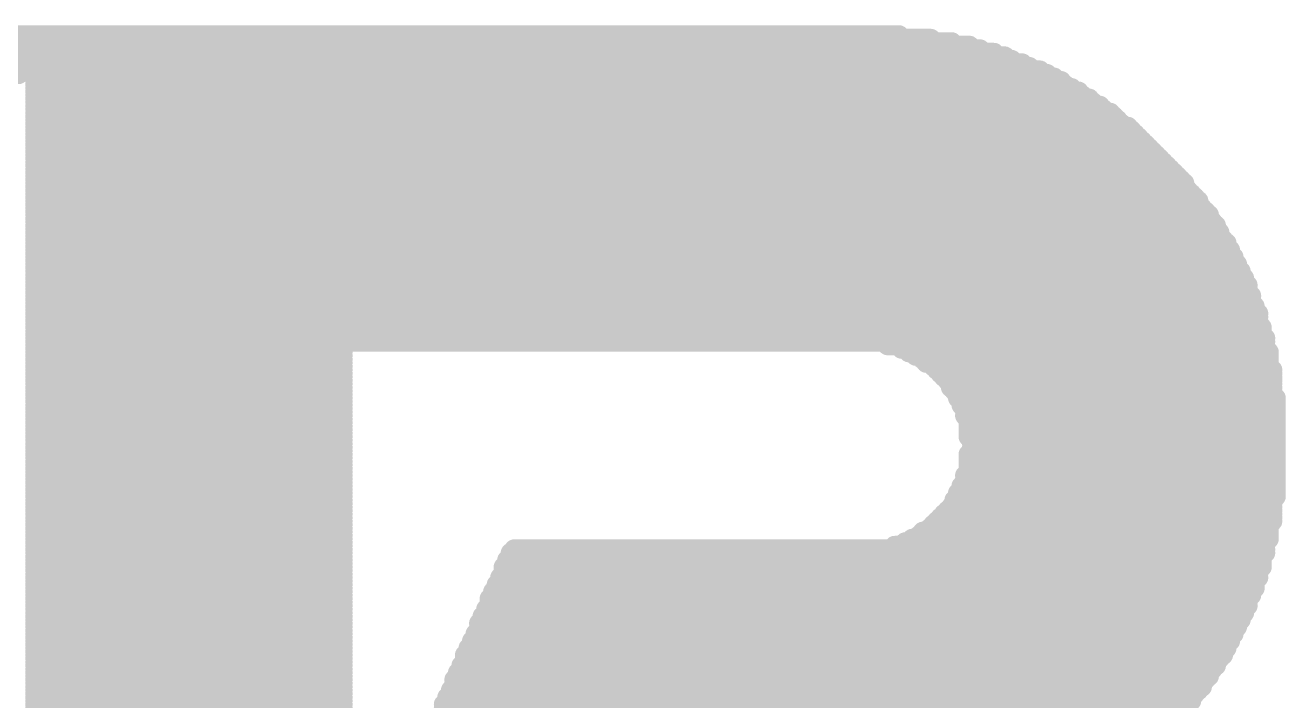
# Model space of a CAD drawing. Extents: x 97 to 206, y 100 to 175.
# Drawn here: x 154.972 to 158.097, y 149.697 to 151.372 of the extents above; entities that cross this region are included whole.
import ezdxf

# ---------------------------------------------------------------- set-up
doc = ezdxf.new("R2010")
doc.units = 0
doc.layers.get('0').update_dxf_attribs({"linetype": 'CONTINUOUS'})
doc.layers.add('SILK-TOP_PHO', color=9, linetype='CONTINUOUS')

# ---------------------------------------------------------------- blocks, each defined once
blk = doc.blocks.new('ROUND_117')
at = {"const_width": 0.02502}
blk.add_lwpolyline([(-0.01251, 0, 1), (0.01251, 0, 1)], format="xyb", close=True, dxfattribs=at)

msp = doc.modelspace()

# ---------------------------------------------------------------- linework, layer by layer
at = {"layer": 'SILK-TOP_PHO', "const_width": 0.050038}
for points in [[(153.600404, 151.338534), (157.216856, 151.338534)], [(153.705052, 151.347424), (157.138116, 151.347424)], [(153.443178, 151.312372), (154.981656, 151.312372)], [(153.486866, 151.321262), (154.981656, 151.321262)], [(153.53919, 151.329898), (157.26918, 151.329898)], [(154.997404, 151.321262), (157.312868, 151.321262)], [(154.997404, 151.312372), (157.33903, 151.312372)], [(153.312114, 151.277574), (154.96413, 151.277574)], [(153.338276, 151.28621), (154.972766, 151.28621)], [(153.373328, 151.294846), (154.972766, 151.294846)], [(153.408126, 151.303736), (154.972766, 151.303736)], [(154.997404, 151.303736), (157.373828, 151.303736)], [(154.997404, 151.294846), (157.400244, 151.294846)], [(154.997404, 151.28621), (157.417516, 151.28621)], [(154.997404, 151.277574), (157.443678, 151.277574)], [(153.233628, 151.251412), (154.955494, 151.251412)], [(153.251154, 151.260048), (154.955494, 151.260048)], [(153.277316, 151.268684), (154.96413, 151.268684)], [(154.997404, 151.268684), (157.461204, 151.268684)], [(154.997404, 151.260048), (157.487366, 151.260048)], [(154.997404, 151.251412), (157.504892, 151.251412)], [(154.997404, 151.242522), (157.522418, 151.242522)], [(154.997404, 151.233886), (157.539944, 151.233886)], [(154.997404, 151.224996), (157.54858, 151.224996)], [(154.997404, 151.21636), (157.566106, 151.21636)], [(154.997404, 151.207724), (157.583378, 151.207724)], [(154.997404, 151.198834), (157.592268, 151.198834)], [(154.997404, 151.190198), (157.609794, 151.190198)], [(154.997404, 151.181562), (157.61843, 151.181562)], [(154.997404, 151.172672), (157.635956, 151.172672)], [(154.997404, 151.164036), (157.644592, 151.164036)], [(154.997404, 151.155146), (157.662118, 151.155146)], [(154.997404, 151.14651), (157.670754, 151.14651)], [(154.997404, 151.137874), (157.679644, 151.137874)], [(154.997404, 151.128984), (157.68828, 151.128984)], [(154.997404, 151.120348), (157.705806, 151.120348)], [(154.997404, 151.111712), (157.714442, 151.111712)], [(154.997404, 151.102822), (157.723078, 151.102822)], [(154.997404, 151.094186), (157.731968, 151.094186)], [(154.997404, 151.085296), (157.740604, 151.085296)], [(154.997404, 151.07666), (157.749494, 151.07666)], [(154.997404, 151.068024), (157.75813, 151.068024)], [(154.997404, 151.059134), (157.766766, 151.059134)], [(154.997404, 151.050498), (157.775656, 151.050498)], [(154.997404, 151.041862), (157.784292, 151.041862)], [(154.997404, 151.032972), (157.792928, 151.032972)], [(154.997404, 151.024336), (157.801818, 151.024336)], [(154.997404, 151.015446), (157.810454, 151.015446)], [(154.997404, 151.00681), (157.819344, 151.00681)], [(154.997404, 150.998174), (157.82798, 150.998174)], [(154.997404, 150.989284), (157.836616, 150.989284)], [(154.997404, 150.980648), (157.845506, 150.980648)], [(154.997404, 150.972012), (157.845506, 150.972012)], [(154.997404, 150.963122), (157.854142, 150.963122)], [(154.997404, 150.954486), (157.862778, 150.954486)], [(154.997404, 150.945596), (157.871668, 150.945596)], [(154.997404, 150.93696), (157.880304, 150.93696)], [(154.997404, 150.928324), (157.880304, 150.928324)], [(154.997404, 150.919434), (157.889194, 150.919434)], [(154.997404, 150.910798), (157.89783, 150.910798)], [(154.997404, 150.902162), (157.906466, 150.902162)], [(154.997404, 150.893272), (157.906466, 150.893272)], [(154.997404, 150.884636), (157.915356, 150.884636)], [(154.997404, 150.875746), (157.923992, 150.875746)], [(154.997404, 150.86711), (157.923992, 150.86711)], [(154.997404, 150.858474), (157.932628, 150.858474)], [(154.997404, 150.849584), (157.932628, 150.849584)], [(154.997404, 150.840948), (157.941518, 150.840948)], [(154.997404, 150.832312), (157.950154, 150.832312)], [(154.997404, 150.823422), (157.950154, 150.823422)], [(154.997404, 150.814786), (157.959044, 150.814786)], [(154.997404, 150.805896), (157.959044, 150.805896)], [(154.997404, 150.79726), (157.96768, 150.79726)], [(154.997404, 150.788624), (157.96768, 150.788624)], [(154.997404, 150.779734), (157.976316, 150.779734)], [(154.997404, 150.771098), (157.976316, 150.771098)], [(154.997404, 150.762462), (157.985206, 150.762462)], [(154.997404, 150.753572), (157.985206, 150.753572)], [(154.997404, 150.744936), (157.993842, 150.744936)], [(154.997404, 150.736046), (157.993842, 150.736046)], [(154.997404, 150.72741), (158.002478, 150.72741)], [(154.997404, 150.718774), (158.002478, 150.718774)], [(154.997404, 150.709884), (158.002478, 150.709884)], [(154.997404, 150.701248), (158.011368, 150.701248)], [(154.997404, 150.692612), (158.011368, 150.692612)], [(154.997404, 150.683722), (158.011368, 150.683722)], [(154.997404, 150.675086), (158.020004, 150.675086)], [(154.997404, 150.666196), (158.020004, 150.666196)], [(154.997404, 150.65756), (158.028894, 150.65756)], [(154.997404, 150.648924), (158.028894, 150.648924)], [(154.997404, 150.640034), (158.028894, 150.640034)], [(154.997404, 150.631398), (158.028894, 150.631398)], [(154.997404, 150.622762), (158.03753, 150.622762)], [(154.997404, 150.613872), (158.03753, 150.613872)], [(154.997404, 150.605236), (158.03753, 150.605236)], [(154.997404, 150.596346), (158.046166, 150.596346)], [(154.997404, 150.58771), (158.046166, 150.58771)], [(154.997404, 150.579074), (155.758642, 150.579074)], [(154.997404, 150.570184), (155.758642, 150.570184)], [(154.997404, 150.561548), (155.758642, 150.561548)], [(157.110176, 150.579074), (158.046166, 150.579074)], [(157.145228, 150.570184), (158.046166, 150.570184)], [(157.162754, 150.561548), (158.055056, 150.561548)], [(154.997404, 150.552912), (155.758642, 150.552912)], [(154.997404, 150.544022), (155.758642, 150.544022)], [(154.997404, 150.535386), (155.758642, 150.535386)], [(154.997404, 150.526496), (155.758642, 150.526496)], [(157.180026, 150.552912), (158.055056, 150.552912)], [(157.197552, 150.544022), (158.055056, 150.544022)], [(157.206188, 150.535386), (158.055056, 150.535386)], [(157.223714, 150.526496), (158.055056, 150.526496)], [(154.997404, 150.51786), (155.758642, 150.51786)], [(154.997404, 150.509224), (155.758642, 150.509224)], [(154.997404, 150.500334), (155.758642, 150.500334)], [(154.997404, 150.491698), (155.758642, 150.491698)], [(157.232604, 150.51786), (158.063692, 150.51786)], [(157.24124, 150.509224), (158.063692, 150.509224)], [(157.249876, 150.500334), (158.063692, 150.500334)], [(157.258766, 150.491698), (158.063692, 150.491698)], [(154.997404, 150.483062), (155.758642, 150.483062)], [(154.997404, 150.474172), (155.758642, 150.474172)], [(154.997404, 150.465536), (155.758642, 150.465536)], [(157.267402, 150.483062), (158.063692, 150.483062)], [(157.267402, 150.474172), (158.063692, 150.474172)], [(157.276038, 150.465536), (158.063692, 150.465536)], [(154.997404, 150.456646), (155.758642, 150.456646)], [(154.997404, 150.44801), (155.758642, 150.44801)], [(154.997404, 150.439374), (155.758642, 150.439374)], [(154.997404, 150.430484), (155.758642, 150.430484)], [(157.284928, 150.456646), (158.063692, 150.456646)], [(157.284928, 150.44801), (158.072328, 150.44801)], [(157.293564, 150.439374), (158.072328, 150.439374)], [(157.293564, 150.430484), (158.072328, 150.430484)], [(154.997404, 150.421848), (155.758642, 150.421848)], [(154.997404, 150.413212), (155.758642, 150.413212)], [(154.997404, 150.404322), (155.758642, 150.404322)], [(157.302454, 150.421848), (158.072328, 150.421848)], [(157.302454, 150.413212), (158.072328, 150.413212)], [(157.302454, 150.404322), (158.072328, 150.404322)], [(154.997404, 150.395686), (155.758642, 150.395686)], [(154.997404, 150.386796), (155.758642, 150.386796)], [(154.997404, 150.37816), (155.758642, 150.37816)], [(154.997404, 150.369524), (155.758642, 150.369524)], [(157.31109, 150.395686), (158.072328, 150.395686)], [(157.31109, 150.386796), (158.072328, 150.386796)], [(157.31109, 150.37816), (158.072328, 150.37816)], [(157.31109, 150.369524), (158.072328, 150.369524)], [(154.997404, 150.360634), (155.758642, 150.360634)], [(154.997404, 150.351998), (155.758642, 150.351998)], [(154.997404, 150.343362), (155.758642, 150.343362)], [(157.31109, 150.360634), (158.072328, 150.360634)], [(157.31109, 150.351998), (158.072328, 150.351998)], [(157.319726, 150.343362), (158.072328, 150.343362)], [(154.997404, 150.334472), (155.758642, 150.334472)], [(154.997404, 150.325836), (155.758642, 150.325836)], [(154.997404, 150.316946), (155.758642, 150.316946)], [(154.997404, 150.30831), (155.758642, 150.30831)], [(157.31109, 150.30831), (158.072328, 150.30831)], [(157.319726, 150.334472), (158.072328, 150.334472)], [(157.319726, 150.325836), (158.072328, 150.325836)], [(157.319726, 150.316946), (158.072328, 150.316946)], [(154.997404, 150.299674), (155.758642, 150.299674)], [(154.997404, 150.290784), (155.758642, 150.290784)], [(154.997404, 150.282148), (155.758642, 150.282148)], [(154.997404, 150.273512), (155.758642, 150.273512)], [(157.31109, 150.299674), (158.072328, 150.299674)], [(157.31109, 150.290784), (158.072328, 150.290784)], [(157.31109, 150.282148), (158.072328, 150.282148)], [(157.31109, 150.273512), (158.072328, 150.273512)], [(154.997404, 150.264622), (155.758642, 150.264622)], [(154.997404, 150.255986), (155.758642, 150.255986)], [(154.997404, 150.247096), (155.758642, 150.247096)], [(157.302454, 150.255986), (158.072328, 150.255986)], [(157.302454, 150.247096), (158.072328, 150.247096)], [(157.31109, 150.264622), (158.072328, 150.264622)], [(154.997404, 150.23846), (155.758642, 150.23846)], [(154.997404, 150.229824), (155.758642, 150.229824)], [(154.997404, 150.220934), (155.758642, 150.220934)], [(154.997404, 150.212298), (155.758642, 150.212298)], [(157.284928, 150.212298), (158.072328, 150.212298)], [(157.293564, 150.229824), (158.072328, 150.229824)], [(157.293564, 150.220934), (158.072328, 150.220934)], [(157.302454, 150.23846), (158.072328, 150.23846)], [(154.997404, 150.203662), (155.758642, 150.203662)], [(154.997404, 150.194772), (155.758642, 150.194772)], [(154.997404, 150.186136), (155.758642, 150.186136)], [(157.276038, 150.194772), (158.063692, 150.194772)], [(157.276038, 150.186136), (158.063692, 150.186136)], [(157.284928, 150.203662), (158.072328, 150.203662)], [(154.997404, 150.177246), (155.758642, 150.177246)], [(154.997404, 150.16861), (155.758642, 150.16861)], [(154.997404, 150.159974), (155.758642, 150.159974)], [(154.997404, 150.151084), (155.758642, 150.151084)], [(157.24124, 150.151084), (158.063692, 150.151084)], [(157.249876, 150.159974), (158.063692, 150.159974)], [(157.258766, 150.16861), (158.063692, 150.16861)], [(157.267402, 150.177246), (158.063692, 150.177246)], [(154.997404, 150.142448), (155.758642, 150.142448)], [(154.997404, 150.133812), (155.758642, 150.133812)], [(154.997404, 150.124922), (155.758642, 150.124922)], [(157.215078, 150.124922), (158.055056, 150.124922)], [(157.223714, 150.133812), (158.055056, 150.133812)], [(157.232604, 150.142448), (158.063692, 150.142448)], [(154.997404, 150.116286), (155.758642, 150.116286)], [(154.997404, 150.107396), (155.758642, 150.107396)], [(154.997404, 150.09876), (155.758642, 150.09876)], [(154.997404, 150.090124), (155.758642, 150.090124)], [(157.153864, 150.090124), (158.046166, 150.090124)], [(157.17139, 150.09876), (158.055056, 150.09876)], [(157.188916, 150.107396), (158.055056, 150.107396)], [(157.197552, 150.116286), (158.055056, 150.116286)], [(154.997404, 150.081234), (155.758642, 150.081234)], [(154.997404, 150.072598), (155.758642, 150.072598)], [(154.997404, 150.063962), (155.758642, 150.063962)], [(154.997404, 150.055072), (155.758642, 150.055072)], [(156.175964, 150.063962), (158.046166, 150.063962)], [(156.175964, 150.055072), (158.03753, 150.055072)], [(156.184854, 150.072598), (158.046166, 150.072598)], [(157.127702, 150.081234), (158.046166, 150.081234)], [(154.997404, 150.046436), (155.758642, 150.046436)], [(154.997404, 150.037546), (155.758642, 150.037546)], [(154.997404, 150.02891), (155.758642, 150.02891)], [(156.158438, 150.02891), (158.03753, 150.02891)], [(156.167328, 150.046436), (158.03753, 150.046436)], [(156.167328, 150.037546), (158.03753, 150.037546)], [(154.997404, 150.020274), (155.758642, 150.020274)], [(154.997404, 150.011384), (155.758642, 150.011384)], [(154.997404, 150.002748), (155.758642, 150.002748)], [(154.997404, 149.994112), (155.758642, 149.994112)], [(156.149802, 150.002748), (158.028894, 150.002748)], [(156.149802, 149.994112), (158.020004, 149.994112)], [(156.158438, 150.020274), (158.028894, 150.020274)], [(156.158438, 150.011384), (158.028894, 150.011384)], [(154.997404, 149.985222), (155.758642, 149.985222)], [(154.997404, 149.976586), (155.758642, 149.976586)], [(154.997404, 149.967696), (155.758642, 149.967696)], [(156.132276, 149.967696), (158.011368, 149.967696)], [(156.141166, 149.985222), (158.020004, 149.985222)], [(156.141166, 149.976586), (158.020004, 149.976586)], [(154.997404, 149.95906), (155.758642, 149.95906)], [(154.997404, 149.950424), (155.758642, 149.950424)], [(154.997404, 149.941534), (155.758642, 149.941534)], [(154.997404, 149.932898), (155.758642, 149.932898)], [(156.12364, 149.950424), (158.002478, 149.950424)], [(156.12364, 149.941534), (158.002478, 149.941534)], [(156.12364, 149.932898), (158.002478, 149.932898)], [(156.132276, 149.95906), (158.011368, 149.95906)], [(154.997404, 149.924262), (155.758642, 149.924262)], [(154.997404, 149.915372), (155.758642, 149.915372)], [(154.997404, 149.906736), (155.758642, 149.906736)], [(154.997404, 149.897846), (155.758642, 149.897846)], [(156.106114, 149.906736), (157.985206, 149.906736)], [(156.106114, 149.897846), (157.985206, 149.897846)], [(156.115004, 149.924262), (157.993842, 149.924262)], [(156.115004, 149.915372), (157.993842, 149.915372)], [(154.997404, 149.88921), (155.758642, 149.88921)], [(154.997404, 149.880574), (155.758642, 149.880574)], [(154.997404, 149.871684), (155.758642, 149.871684)], [(156.097478, 149.88921), (157.976316, 149.88921)], [(156.097478, 149.880574), (157.976316, 149.880574)], [(156.097478, 149.871684), (157.96768, 149.871684)], [(154.997404, 149.863048), (155.758642, 149.863048)], [(154.997404, 149.854412), (155.758642, 149.854412)], [(154.997404, 149.845522), (155.758642, 149.845522)], [(154.997404, 149.836886), (155.758642, 149.836886)], [(156.079952, 149.845522), (157.959044, 149.845522)], [(156.079952, 149.836886), (157.950154, 149.836886)], [(156.088588, 149.863048), (157.96768, 149.863048)], [(156.088588, 149.854412), (157.959044, 149.854412)], [(154.997404, 149.827996), (155.758642, 149.827996)], [(154.997404, 149.81936), (155.758642, 149.81936)], [(154.997404, 149.810724), (155.758642, 149.810724)], [(156.062426, 149.810724), (157.941518, 149.810724)], [(156.071316, 149.827996), (157.950154, 149.827996)], [(156.071316, 149.81936), (157.941518, 149.81936)], [(154.997404, 149.801834), (155.758642, 149.801834)], [(154.997404, 149.793198), (155.758642, 149.793198)], [(154.997404, 149.784562), (155.758642, 149.784562)], [(154.997404, 149.775672), (155.758642, 149.775672)], [(156.05379, 149.784562), (157.923992, 149.784562)], [(156.05379, 149.775672), (157.915356, 149.775672)], [(156.062426, 149.801834), (157.932628, 149.801834)], [(156.062426, 149.793198), (157.923992, 149.793198)], [(154.997404, 149.767036), (155.758642, 149.767036)], [(154.997404, 149.758146), (155.758642, 149.758146)], [(154.997404, 149.74951), (155.758642, 149.74951)], [(156.036264, 149.74951), (157.89783, 149.74951)], [(156.045154, 149.767036), (157.906466, 149.767036)], [(156.045154, 149.758146), (157.906466, 149.758146)], [(154.997404, 149.740874), (155.758642, 149.740874)], [(154.997404, 149.731984), (155.758642, 149.731984)], [(154.997404, 149.723348), (155.758642, 149.723348)], [(154.997404, 149.714712), (155.758642, 149.714712)], [(156.027628, 149.723348), (157.880304, 149.723348)], [(156.027628, 149.714712), (157.871668, 149.714712)], [(156.036264, 149.740874), (157.889194, 149.740874)], [(156.036264, 149.731984), (157.889194, 149.731984)], [(154.997404, 149.705822), (155.758642, 149.705822)], [(154.997404, 149.697186), (155.758642, 149.697186)], [(154.997404, 149.688296), (155.758642, 149.688296)], [(154.997404, 149.67966), (155.758642, 149.67966)], [(156.010102, 149.688296), (157.854142, 149.688296)], [(156.010102, 149.67966), (157.845506, 149.67966)], [(156.018738, 149.705822), (157.862778, 149.705822)], [(156.018738, 149.697186), (157.862778, 149.697186)]]:
    msp.add_lwpolyline(points, dxfattribs=at)

# ---------------------------------------------------------------- block references
at = {"layer": 'SILK-TOP_PHO'}
for p in [(157.138116, 151.347424), (157.216856, 151.338534), (154.981656, 151.321262), (154.981656, 151.312372), (154.997404, 151.321262), (154.997404, 151.312372), (157.26918, 151.329898), (157.312868, 151.321262), (157.33903, 151.312372), (154.96413, 151.277574), (154.972766, 151.303736), (154.972766, 151.294846), (154.972766, 151.28621), (154.997404, 151.303736), (154.997404, 151.294846), (154.997404, 151.28621), (154.997404, 151.277574), (157.373828, 151.303736), (157.400244, 151.294846), (157.417516, 151.28621), (157.443678, 151.277574), (154.955494, 151.260048), (154.955494, 151.251412), (154.96413, 151.268684), (154.997404, 151.268684), (154.997404, 151.260048), (154.997404, 151.251412), (154.997404, 151.242522), (157.461204, 151.268684), (157.487366, 151.260048), (157.504892, 151.251412), (157.522418, 151.242522), (154.997404, 151.233886), (154.997404, 151.224996), (154.997404, 151.21636), (157.539944, 151.233886), (157.54858, 151.224996), (157.566106, 151.21636), (154.997404, 151.207724), (154.997404, 151.198834), (154.997404, 151.190198), (154.997404, 151.181562), (157.583378, 151.207724), (157.592268, 151.198834), (157.609794, 151.190198), (157.61843, 151.181562), (154.997404, 151.172672), (154.997404, 151.164036), (154.997404, 151.155146), (157.635956, 151.172672), (157.644592, 151.164036), (157.662118, 151.155146), (154.997404, 151.14651), (154.997404, 151.137874), (154.997404, 151.128984), (154.997404, 151.120348), (157.670754, 151.14651), (157.679644, 151.137874), (157.68828, 151.128984), (157.705806, 151.120348), (154.997404, 151.111712), (154.997404, 151.102822), (154.997404, 151.094186), (157.714442, 151.111712), (157.723078, 151.102822), (157.731968, 151.094186), (154.997404, 151.085296), (154.997404, 151.07666), (154.997404, 151.068024), (154.997404, 151.059134), (157.740604, 151.085296), (157.749494, 151.07666), (157.75813, 151.068024), (157.766766, 151.059134), (154.997404, 151.050498), (154.997404, 151.041862), (154.997404, 151.032972), (154.997404, 151.024336), (157.775656, 151.050498), (157.784292, 151.041862), (157.792928, 151.032972), (157.801818, 151.024336), (154.997404, 151.015446), (154.997404, 151.00681), (154.997404, 150.998174), (157.810454, 151.015446), (157.819344, 151.00681), (157.82798, 150.998174), (154.997404, 150.989284), (154.997404, 150.980648), (154.997404, 150.972012), (154.997404, 150.963122), (157.836616, 150.989284), (157.845506, 150.980648), (157.845506, 150.972012), (157.854142, 150.963122), (154.997404, 150.954486), (154.997404, 150.945596), (154.997404, 150.93696), (157.862778, 150.954486), (157.871668, 150.945596), (157.880304, 150.93696), (154.997404, 150.928324), (154.997404, 150.919434), (154.997404, 150.910798), (154.997404, 150.902162), (157.880304, 150.928324), (157.889194, 150.919434), (157.89783, 150.910798), (157.906466, 150.902162), (154.997404, 150.893272), (154.997404, 150.884636), (154.997404, 150.875746), (154.997404, 150.86711), (157.906466, 150.893272), (157.915356, 150.884636), (157.923992, 150.875746), (157.923992, 150.86711), (154.997404, 150.858474), (154.997404, 150.849584), (154.997404, 150.840948), (157.932628, 150.858474), (157.932628, 150.849584), (157.941518, 150.840948), (154.997404, 150.832312), (154.997404, 150.823422), (154.997404, 150.814786), (154.997404, 150.805896), (157.950154, 150.832312), (157.950154, 150.823422), (157.959044, 150.814786), (157.959044, 150.805896), (154.997404, 150.79726), (154.997404, 150.788624), (154.997404, 150.779734), (157.96768, 150.79726), (157.96768, 150.788624), (157.976316, 150.779734), (154.997404, 150.771098), (154.997404, 150.762462), (154.997404, 150.753572), (154.997404, 150.744936), (157.976316, 150.771098), (157.985206, 150.762462), (157.985206, 150.753572), (157.993842, 150.744936), (154.997404, 150.736046), (154.997404, 150.72741), (154.997404, 150.718774), (157.993842, 150.736046), (158.002478, 150.72741), (158.002478, 150.718774), (154.997404, 150.709884), (154.997404, 150.701248), (154.997404, 150.692612), (154.997404, 150.683722), (158.002478, 150.709884), (158.011368, 150.701248), (158.011368, 150.692612), (158.011368, 150.683722), (154.997404, 150.675086), (154.997404, 150.666196), (154.997404, 150.65756), (154.997404, 150.648924), (158.020004, 150.675086), (158.020004, 150.666196), (158.028894, 150.65756), (158.028894, 150.648924), (154.997404, 150.640034), (154.997404, 150.631398), (154.997404, 150.622762), (158.028894, 150.640034), (158.028894, 150.631398), (158.03753, 150.622762), (154.997404, 150.613872), (154.997404, 150.605236), (154.997404, 150.596346), (154.997404, 150.58771), (158.03753, 150.613872), (158.03753, 150.605236), (158.046166, 150.596346), (158.046166, 150.58771), (154.997404, 150.579074), (154.997404, 150.570184), (154.997404, 150.561548), (155.758642, 150.579074), (155.758642, 150.570184), (155.758642, 150.561548), (157.110176, 150.579074), (157.145228, 150.570184), (157.162754, 150.561548), (158.046166, 150.579074), (158.046166, 150.570184), (158.055056, 150.561548), (154.997404, 150.552912), (154.997404, 150.544022), (154.997404, 150.535386), (154.997404, 150.526496), (155.758642, 150.552912), (155.758642, 150.544022), (155.758642, 150.535386), (155.758642, 150.526496), (157.180026, 150.552912), (157.197552, 150.544022), (157.206188, 150.535386), (157.223714, 150.526496), (158.055056, 150.552912), (158.055056, 150.544022), (158.055056, 150.535386), (158.055056, 150.526496), (154.997404, 150.51786), (154.997404, 150.509224), (154.997404, 150.500334), (154.997404, 150.491698), (155.758642, 150.51786), (155.758642, 150.509224), (155.758642, 150.500334), (155.758642, 150.491698), (157.232604, 150.51786), (157.24124, 150.509224), (157.249876, 150.500334), (157.258766, 150.491698), (158.063692, 150.51786), (158.063692, 150.509224), (158.063692, 150.500334), (158.063692, 150.491698), (154.997404, 150.483062), (154.997404, 150.474172), (154.997404, 150.465536), (155.758642, 150.483062), (155.758642, 150.474172), (155.758642, 150.465536), (157.267402, 150.483062), (157.267402, 150.474172), (157.276038, 150.465536), (158.063692, 150.483062), (158.063692, 150.474172), (158.063692, 150.465536), (154.997404, 150.456646), (154.997404, 150.44801), (154.997404, 150.439374), (154.997404, 150.430484), (155.758642, 150.456646), (155.758642, 150.44801), (155.758642, 150.439374), (155.758642, 150.430484), (157.284928, 150.456646), (157.284928, 150.44801), (157.293564, 150.439374), (157.293564, 150.430484), (158.063692, 150.456646), (158.072328, 150.44801), (158.072328, 150.439374), (158.072328, 150.430484), (154.997404, 150.421848), (154.997404, 150.413212), (154.997404, 150.404322), (155.758642, 150.421848), (155.758642, 150.413212), (155.758642, 150.404322), (157.302454, 150.421848), (157.302454, 150.413212), (157.302454, 150.404322), (158.072328, 150.421848), (158.072328, 150.413212), (158.072328, 150.404322), (154.997404, 150.395686), (154.997404, 150.386796), (154.997404, 150.37816), (154.997404, 150.369524), (155.758642, 150.395686), (155.758642, 150.386796), (155.758642, 150.37816), (155.758642, 150.369524), (157.31109, 150.395686), (157.31109, 150.386796), (157.31109, 150.37816), (157.31109, 150.369524), (158.072328, 150.395686), (158.072328, 150.386796), (158.072328, 150.37816), (158.072328, 150.369524), (154.997404, 150.360634), (154.997404, 150.351998), (154.997404, 150.343362), (155.758642, 150.360634), (155.758642, 150.351998), (155.758642, 150.343362), (157.31109, 150.360634), (157.31109, 150.351998), (157.319726, 150.343362), (158.072328, 150.360634), (158.072328, 150.351998), (158.072328, 150.343362), (154.997404, 150.334472), (154.997404, 150.325836), (154.997404, 150.316946), (154.997404, 150.30831), (155.758642, 150.334472), (155.758642, 150.325836), (155.758642, 150.316946), (155.758642, 150.30831), (157.31109, 150.30831), (157.319726, 150.334472), (157.319726, 150.325836), (157.319726, 150.316946), (158.072328, 150.334472), (158.072328, 150.325836), (158.072328, 150.316946), (158.072328, 150.30831), (154.997404, 150.299674), (154.997404, 150.290784), (154.997404, 150.282148), (154.997404, 150.273512), (155.758642, 150.299674), (155.758642, 150.290784), (155.758642, 150.282148), (155.758642, 150.273512), (157.31109, 150.299674), (157.31109, 150.290784), (157.31109, 150.282148), (157.31109, 150.273512), (158.072328, 150.299674), (158.072328, 150.290784), (158.072328, 150.282148), (158.072328, 150.273512), (154.997404, 150.264622), (154.997404, 150.255986), (154.997404, 150.247096), (155.758642, 150.264622), (155.758642, 150.255986), (155.758642, 150.247096), (157.302454, 150.255986), (157.302454, 150.247096), (157.31109, 150.264622), (158.072328, 150.264622), (158.072328, 150.255986), (158.072328, 150.247096), (154.997404, 150.23846), (154.997404, 150.229824), (154.997404, 150.220934), (154.997404, 150.212298), (155.758642, 150.23846), (155.758642, 150.229824), (155.758642, 150.220934), (155.758642, 150.212298), (157.284928, 150.212298), (157.293564, 150.229824), (157.293564, 150.220934), (157.302454, 150.23846), (158.072328, 150.23846), (158.072328, 150.229824), (158.072328, 150.220934), (158.072328, 150.212298), (154.997404, 150.203662), (154.997404, 150.194772), (154.997404, 150.186136), (155.758642, 150.203662), (155.758642, 150.194772), (155.758642, 150.186136), (157.276038, 150.194772), (157.276038, 150.186136), (157.284928, 150.203662), (158.063692, 150.194772), (158.063692, 150.186136), (158.072328, 150.203662), (154.997404, 150.177246), (154.997404, 150.16861), (154.997404, 150.159974), (154.997404, 150.151084), (155.758642, 150.177246), (155.758642, 150.16861), (155.758642, 150.159974), (155.758642, 150.151084), (157.24124, 150.151084), (157.249876, 150.159974), (157.258766, 150.16861), (157.267402, 150.177246), (158.063692, 150.177246), (158.063692, 150.16861), (158.063692, 150.159974), (158.063692, 150.151084), (154.997404, 150.142448), (154.997404, 150.133812), (154.997404, 150.124922), (155.758642, 150.142448), (155.758642, 150.133812), (155.758642, 150.124922), (157.215078, 150.124922), (157.223714, 150.133812), (157.232604, 150.142448), (158.055056, 150.133812), (158.055056, 150.124922), (158.063692, 150.142448), (154.997404, 150.116286), (154.997404, 150.107396), (154.997404, 150.09876), (154.997404, 150.090124), (155.758642, 150.116286), (155.758642, 150.107396), (155.758642, 150.09876), (155.758642, 150.090124), (157.153864, 150.090124), (157.17139, 150.09876), (157.188916, 150.107396), (157.197552, 150.116286), (158.046166, 150.090124), (158.055056, 150.116286), (158.055056, 150.107396), (158.055056, 150.09876), (154.997404, 150.081234), (154.997404, 150.072598), (154.997404, 150.063962), (154.997404, 150.055072), (155.758642, 150.081234), (155.758642, 150.072598), (155.758642, 150.063962), (155.758642, 150.055072), (156.175964, 150.063962), (156.175964, 150.055072), (156.184854, 150.072598), (157.127702, 150.081234), (158.03753, 150.055072), (158.046166, 150.081234), (158.046166, 150.072598), (158.046166, 150.063962), (154.997404, 150.046436), (154.997404, 150.037546), (154.997404, 150.02891), (155.758642, 150.046436), (155.758642, 150.037546), (155.758642, 150.02891), (156.158438, 150.02891), (156.167328, 150.046436), (156.167328, 150.037546), (158.03753, 150.046436), (158.03753, 150.037546), (158.03753, 150.02891), (154.997404, 150.020274), (154.997404, 150.011384), (154.997404, 150.002748), (154.997404, 149.994112), (155.758642, 150.020274), (155.758642, 150.011384), (155.758642, 150.002748), (155.758642, 149.994112), (156.149802, 150.002748), (156.149802, 149.994112), (156.158438, 150.020274), (156.158438, 150.011384), (158.020004, 149.994112), (158.028894, 150.020274), (158.028894, 150.011384), (158.028894, 150.002748), (154.997404, 149.985222), (154.997404, 149.976586), (154.997404, 149.967696), (155.758642, 149.985222), (155.758642, 149.976586), (155.758642, 149.967696), (156.132276, 149.967696), (156.141166, 149.985222), (156.141166, 149.976586), (158.011368, 149.967696), (158.020004, 149.985222), (158.020004, 149.976586), (154.997404, 149.95906), (154.997404, 149.950424), (154.997404, 149.941534), (154.997404, 149.932898), (155.758642, 149.95906), (155.758642, 149.950424), (155.758642, 149.941534), (155.758642, 149.932898), (156.12364, 149.950424), (156.12364, 149.941534), (156.12364, 149.932898), (156.132276, 149.95906), (158.002478, 149.950424), (158.002478, 149.941534), (158.002478, 149.932898), (158.011368, 149.95906), (154.997404, 149.924262), (154.997404, 149.915372), (154.997404, 149.906736), (154.997404, 149.897846), (155.758642, 149.924262), (155.758642, 149.915372), (155.758642, 149.906736), (155.758642, 149.897846), (156.106114, 149.906736), (156.106114, 149.897846), (156.115004, 149.924262), (156.115004, 149.915372), (157.985206, 149.906736), (157.985206, 149.897846), (157.993842, 149.924262), (157.993842, 149.915372), (154.997404, 149.88921), (154.997404, 149.880574), (154.997404, 149.871684), (155.758642, 149.88921), (155.758642, 149.880574), (155.758642, 149.871684), (156.097478, 149.88921), (156.097478, 149.880574), (156.097478, 149.871684), (157.96768, 149.871684), (157.976316, 149.88921), (157.976316, 149.880574), (154.997404, 149.863048), (154.997404, 149.854412), (154.997404, 149.845522), (154.997404, 149.836886), (155.758642, 149.863048), (155.758642, 149.854412), (155.758642, 149.845522), (155.758642, 149.836886), (156.079952, 149.845522), (156.079952, 149.836886), (156.088588, 149.863048), (156.088588, 149.854412), (157.950154, 149.836886), (157.959044, 149.854412), (157.959044, 149.845522), (157.96768, 149.863048), (154.997404, 149.827996), (154.997404, 149.81936), (154.997404, 149.810724), (155.758642, 149.827996), (155.758642, 149.81936), (155.758642, 149.810724), (156.062426, 149.810724), (156.071316, 149.827996), (156.071316, 149.81936), (157.941518, 149.81936), (157.941518, 149.810724), (157.950154, 149.827996), (154.997404, 149.801834), (154.997404, 149.793198), (154.997404, 149.784562), (154.997404, 149.775672), (155.758642, 149.801834), (155.758642, 149.793198), (155.758642, 149.784562), (155.758642, 149.775672), (156.05379, 149.784562), (156.05379, 149.775672), (156.062426, 149.801834), (156.062426, 149.793198), (157.915356, 149.775672), (157.923992, 149.793198), (157.923992, 149.784562), (157.932628, 149.801834), (154.997404, 149.767036), (154.997404, 149.758146), (154.997404, 149.74951), (155.758642, 149.767036), (155.758642, 149.758146), (155.758642, 149.74951), (156.036264, 149.74951), (156.045154, 149.767036), (156.045154, 149.758146), (157.89783, 149.74951), (157.906466, 149.767036), (157.906466, 149.758146), (154.997404, 149.740874), (154.997404, 149.731984), (154.997404, 149.723348), (154.997404, 149.714712), (155.758642, 149.740874), (155.758642, 149.731984), (155.758642, 149.723348), (155.758642, 149.714712), (156.027628, 149.723348), (156.027628, 149.714712), (156.036264, 149.740874), (156.036264, 149.731984), (157.871668, 149.714712), (157.880304, 149.723348), (157.889194, 149.740874), (157.889194, 149.731984), (154.997404, 149.705822), (154.997404, 149.697186), (154.997404, 149.688296), (154.997404, 149.67966), (155.758642, 149.705822), (155.758642, 149.697186), (155.758642, 149.688296), (155.758642, 149.67966), (156.010102, 149.688296), (156.010102, 149.67966), (156.018738, 149.705822), (156.018738, 149.697186), (157.845506, 149.67966), (157.854142, 149.688296), (157.862778, 149.705822), (157.862778, 149.697186)]:
    msp.add_blockref('ROUND_117', p, dxfattribs=at)

doc.saveas('drawing.dxf')
